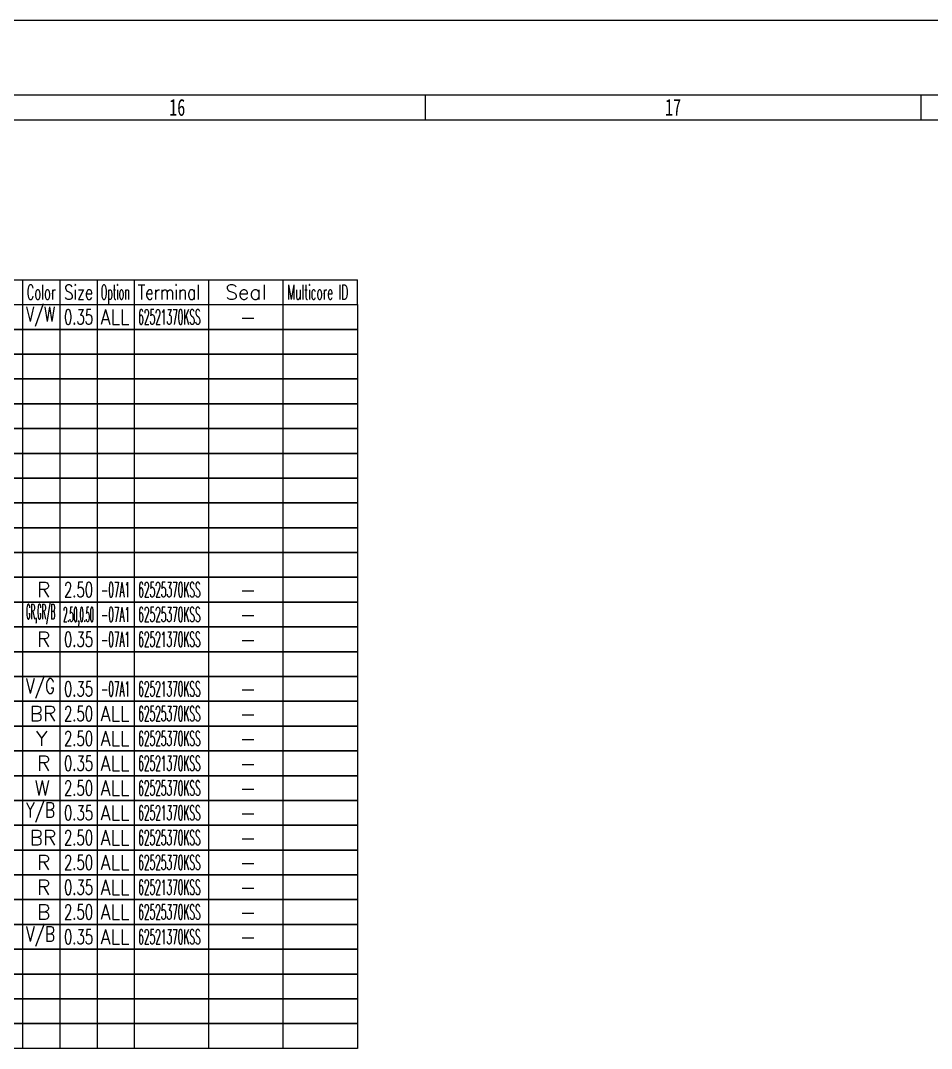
# Model space of a CAD drawing. Header units: inches. Extents: x 47316 to 59086, y 3141 to 11743.
# Drawn here: x 51786.3 to 51970, y 10091.8 to 10299.1 of the extents above; entities that cross this region are included whole.
import ezdxf

# ---------------------------------------------------------------- set-up
doc = ezdxf.new("R2010")
doc.units = ezdxf.units.IN
doc.header["$MEASUREMENT"] = 0
doc.styles.add('MtX_FangSong_GB2312', font='')
doc.styles.get("Standard").update_dxf_attribs({"font": ''})
doc.styles.get('MtX_FangSong_GB2312').set_extended_font_data('FangSong_GB2312')
doc.styles.get('Standard').set_extended_font_data('SimSun')

msp = doc.modelspace()

# ---------------------------------------------------------------- linework, layer by layer
at = {"color": 0, "lineweight": 15}
for p, q in [((57387.93, 10299.08), (50247.93, 10299.08)), ((50267.93, 10284.08), (57267.93, 10284.08)), ((51867.93, 10279.08), (51867.93, 10284.08)), ((51967.93, 10279.08), (51967.93, 10284.08)), ((50267.93, 10279.08), (57367.93, 10279.08))]:
    msp.add_line(p, q, dxfattribs=at)
at = {"color": 0, "linetype": 'Continuous', "lineweight": 15}
for p, q in [((51441.76, 10246.81), (51854.26, 10246.81)), ((51441.76, 10241.81), (51854.26, 10241.81))]:
    msp.add_line(p, q, dxfattribs=at)
at = {"color": 7, "linetype": 'Continuous', "lineweight": 15}
for p, q in [((51786.76, 10241.81), (51786.76, 10246.81)), ((51794.26, 10241.81), (51794.26, 10246.81)), ((51801.76, 10241.81), (51801.76, 10246.81)), ((51809.26, 10241.81), (51809.26, 10246.81)), ((51824.26, 10241.81), (51824.26, 10246.81)), ((51839.26, 10241.81), (51839.26, 10246.81)), ((51854.26, 10241.81), (51854.26, 10246.81))]:
    msp.add_line(p, q, dxfattribs=at)
at = {"color": 102, "linetype": 'Continuous', "lineweight": 15}
for p, q in [((51786.76, 10236.81), (51786.76, 10241.81)), ((51794.26, 10236.81), (51794.26, 10241.81)), ((51801.76, 10236.81), (51801.76, 10241.81)), ((51809.26, 10236.81), (51809.26, 10241.81)), ((51824.26, 10236.81), (51824.26, 10241.81)), ((51839.26, 10236.81), (51839.26, 10241.81)), ((51786.76, 10231.81), (51786.76, 10236.81)), ((51794.26, 10231.81), (51794.26, 10236.81)), ((51801.76, 10231.81), (51801.76, 10236.81)), ((51809.26, 10231.81), (51809.26, 10236.81)), ((51824.26, 10231.81), (51824.26, 10236.81)), ((51839.26, 10231.81), (51839.26, 10236.81)), ((51786.76, 10226.81), (51786.76, 10231.81)), ((51794.26, 10226.81), (51794.26, 10231.81)), ((51801.76, 10226.81), (51801.76, 10231.81)), ((51809.26, 10226.81), (51809.26, 10231.81)), ((51824.26, 10226.81), (51824.26, 10231.81)), ((51839.26, 10226.81), (51839.26, 10231.81)), ((51786.76, 10221.81), (51786.76, 10226.81)), ((51794.26, 10221.81), (51794.26, 10226.81)), ((51801.76, 10221.81), (51801.76, 10226.81)), ((51809.26, 10221.81), (51809.26, 10226.81)), ((51824.26, 10221.81), (51824.26, 10226.81)), ((51839.26, 10221.81), (51839.26, 10226.81)), ((51786.76, 10216.81), (51786.76, 10221.81)), ((51794.26, 10216.81), (51794.26, 10221.81)), ((51801.76, 10216.81), (51801.76, 10221.81)), ((51809.26, 10216.81), (51809.26, 10221.81)), ((51824.26, 10216.81), (51824.26, 10221.81)), ((51839.26, 10216.81), (51839.26, 10221.81)), ((51786.76, 10211.81), (51786.76, 10216.81)), ((51794.26, 10211.81), (51794.26, 10216.81)), ((51801.76, 10211.81), (51801.76, 10216.81)), ((51809.26, 10211.81), (51809.26, 10216.81)), ((51824.26, 10211.81), (51824.26, 10216.81)), ((51839.26, 10211.81), (51839.26, 10216.81)), ((51786.76, 10206.81), (51786.76, 10211.81)), ((51794.26, 10206.81), (51794.26, 10211.81)), ((51801.76, 10206.81), (51801.76, 10211.81)), ((51809.26, 10206.81), (51809.26, 10211.81)), ((51824.26, 10206.81), (51824.26, 10211.81)), ((51839.26, 10206.81), (51839.26, 10211.81)), ((51786.76, 10201.81), (51786.76, 10206.81)), ((51794.26, 10201.81), (51794.26, 10206.81)), ((51801.76, 10201.81), (51801.76, 10206.81)), ((51809.26, 10201.81), (51809.26, 10206.81)), ((51824.26, 10201.81), (51824.26, 10206.81)), ((51839.26, 10201.81), (51839.26, 10206.81)), ((51786.76, 10196.81), (51786.76, 10201.81)), ((51794.26, 10196.81), (51794.26, 10201.81)), ((51801.76, 10196.81), (51801.76, 10201.81)), ((51809.26, 10196.81), (51809.26, 10201.81)), ((51824.26, 10196.81), (51824.26, 10201.81)), ((51839.26, 10196.81), (51839.26, 10201.81)), ((51786.76, 10191.81), (51786.76, 10196.81)), ((51794.26, 10191.81), (51794.26, 10196.81)), ((51801.76, 10191.81), (51801.76, 10196.81)), ((51809.26, 10191.81), (51809.26, 10196.81)), ((51824.26, 10191.81), (51824.26, 10196.81)), ((51839.26, 10191.81), (51839.26, 10196.81)), ((51786.76, 10186.81), (51786.76, 10191.81)), ((51794.26, 10186.81), (51794.26, 10191.81)), ((51801.76, 10186.81), (51801.76, 10191.81)), ((51809.26, 10186.81), (51809.26, 10191.81)), ((51824.26, 10186.81), (51824.26, 10191.81)), ((51839.26, 10186.81), (51839.26, 10191.81)), ((51786.76, 10181.81), (51786.76, 10186.81)), ((51794.26, 10181.81), (51794.26, 10186.81)), ((51801.76, 10181.81), (51801.76, 10186.81)), ((51809.26, 10181.81), (51809.26, 10186.81)), ((51824.26, 10181.81), (51824.26, 10186.81)), ((51839.26, 10181.81), (51839.26, 10186.81)), ((51786.76, 10176.81), (51786.76, 10181.81)), ((51794.26, 10176.81), (51794.26, 10181.81)), ((51801.76, 10176.81), (51801.76, 10181.81)), ((51809.26, 10176.81), (51809.26, 10181.81)), ((51824.26, 10176.81), (51824.26, 10181.81)), ((51839.26, 10176.81), (51839.26, 10181.81)), ((51786.76, 10171.81), (51786.76, 10176.81)), ((51794.26, 10171.81), (51794.26, 10176.81)), ((51801.76, 10171.81), (51801.76, 10176.81)), ((51809.26, 10171.81), (51809.26, 10176.81)), ((51824.26, 10171.81), (51824.26, 10176.81)), ((51839.26, 10171.81), (51839.26, 10176.81)), ((51786.76, 10166.81), (51786.76, 10171.81)), ((51794.26, 10166.81), (51794.26, 10171.81)), ((51801.76, 10166.81), (51801.76, 10171.81)), ((51809.26, 10166.81), (51809.26, 10171.81)), ((51824.26, 10166.81), (51824.26, 10171.81)), ((51839.26, 10166.81), (51839.26, 10171.81)), ((51786.76, 10161.81), (51786.76, 10166.81)), ((51794.26, 10161.81), (51794.26, 10166.81)), ((51801.76, 10161.81), (51801.76, 10166.81)), ((51809.26, 10161.81), (51809.26, 10166.81)), ((51824.26, 10161.81), (51824.26, 10166.81)), ((51839.26, 10161.81), (51839.26, 10166.81)), ((51786.76, 10156.81), (51786.76, 10161.81)), ((51794.26, 10156.81), (51794.26, 10161.81)), ((51801.76, 10156.81), (51801.76, 10161.81)), ((51809.26, 10156.81), (51809.26, 10161.81)), ((51824.26, 10156.81), (51824.26, 10161.81)), ((51839.26, 10156.81), (51839.26, 10161.81)), ((51786.76, 10151.81), (51786.76, 10156.81)), ((51794.26, 10151.81), (51794.26, 10156.81)), ((51801.76, 10151.81), (51801.76, 10156.81)), ((51809.26, 10151.81), (51809.26, 10156.81)), ((51824.26, 10151.81), (51824.26, 10156.81)), ((51839.26, 10151.81), (51839.26, 10156.81)), ((51786.76, 10146.81), (51786.76, 10151.81)), ((51794.26, 10146.81), (51794.26, 10151.81)), ((51801.76, 10146.81), (51801.76, 10151.81)), ((51809.26, 10146.81), (51809.26, 10151.81)), ((51824.26, 10146.81), (51824.26, 10151.81)), ((51839.26, 10146.81), (51839.26, 10151.81)), ((51786.76, 10141.81), (51786.76, 10146.81)), ((51794.26, 10141.81), (51794.26, 10146.81)), ((51801.76, 10141.81), (51801.76, 10146.81)), ((51809.26, 10141.81), (51809.26, 10146.81)), ((51824.26, 10141.81), (51824.26, 10146.81)), ((51839.26, 10141.81), (51839.26, 10146.81)), ((51786.76, 10136.81), (51786.76, 10141.81)), ((51794.26, 10136.81), (51794.26, 10141.81)), ((51801.76, 10136.81), (51801.76, 10141.81)), ((51809.26, 10136.81), (51809.26, 10141.81)), ((51824.26, 10136.81), (51824.26, 10141.81)), ((51839.26, 10136.81), (51839.26, 10141.81)), ((51786.76, 10131.81), (51786.76, 10136.81)), ((51794.26, 10131.81), (51794.26, 10136.81)), ((51801.76, 10131.81), (51801.76, 10136.81)), ((51809.26, 10131.81), (51809.26, 10136.81)), ((51824.26, 10131.81), (51824.26, 10136.81)), ((51839.26, 10131.81), (51839.26, 10136.81)), ((51786.76, 10126.81), (51786.76, 10131.81)), ((51794.26, 10126.81), (51794.26, 10131.81)), ((51801.76, 10126.81), (51801.76, 10131.81)), ((51809.26, 10126.81), (51809.26, 10131.81)), ((51824.26, 10126.81), (51824.26, 10131.81)), ((51839.26, 10126.81), (51839.26, 10131.81)), ((51786.76, 10121.81), (51786.76, 10126.81)), ((51794.26, 10121.81), (51794.26, 10126.81)), ((51801.76, 10121.81), (51801.76, 10126.81)), ((51809.26, 10121.81), (51809.26, 10126.81)), ((51824.26, 10121.81), (51824.26, 10126.81)), ((51839.26, 10121.81), (51839.26, 10126.81)), ((51786.76, 10116.81), (51786.76, 10121.81)), ((51794.26, 10116.81), (51794.26, 10121.81)), ((51801.76, 10116.81), (51801.76, 10121.81)), ((51809.26, 10116.81), (51809.26, 10121.81)), ((51824.26, 10116.81), (51824.26, 10121.81)), ((51839.26, 10116.81), (51839.26, 10121.81)), ((51786.76, 10111.81), (51786.76, 10116.81)), ((51794.26, 10111.81), (51794.26, 10116.81)), ((51801.76, 10111.81), (51801.76, 10116.81)), ((51809.26, 10111.81), (51809.26, 10116.81)), ((51824.26, 10111.81), (51824.26, 10116.81)), ((51839.26, 10111.81), (51839.26, 10116.81)), ((51786.76, 10106.81), (51786.76, 10111.81)), ((51794.26, 10106.81), (51794.26, 10111.81)), ((51801.76, 10106.81), (51801.76, 10111.81)), ((51809.26, 10106.81), (51809.26, 10111.81)), ((51824.26, 10106.81), (51824.26, 10111.81)), ((51839.26, 10106.81), (51839.26, 10111.81)), ((51786.76, 10101.81), (51786.76, 10106.81)), ((51794.26, 10101.81), (51794.26, 10106.81)), ((51801.76, 10101.81), (51801.76, 10106.81)), ((51809.26, 10101.81), (51809.26, 10106.81)), ((51824.26, 10101.81), (51824.26, 10106.81)), ((51839.26, 10101.81), (51839.26, 10106.81)), ((51786.76, 10096.81), (51786.76, 10101.81)), ((51794.26, 10096.81), (51794.26, 10101.81)), ((51801.76, 10096.81), (51801.76, 10101.81)), ((51809.26, 10096.81), (51809.26, 10101.81)), ((51824.26, 10096.81), (51824.26, 10101.81)), ((51839.26, 10096.81), (51839.26, 10101.81)), ((51786.76, 10091.81), (51786.76, 10096.81)), ((51794.26, 10091.81), (51794.26, 10096.81)), ((51801.76, 10091.81), (51801.76, 10096.81)), ((51809.26, 10091.81), (51809.26, 10096.81)), ((51824.26, 10091.81), (51824.26, 10096.81)), ((51839.26, 10091.81), (51839.26, 10096.81))]:
    msp.add_line(p, q, dxfattribs=at)
at = {"color": 0, "linetype": 'Continuous', "lineweight": 15}
for points in [[(51771.76, 10236.81), (51771.76, 10241.81), (51854.26, 10241.81), (51854.26, 10236.81)], [(51771.76, 10231.81), (51771.76, 10236.81), (51854.26, 10236.81), (51854.26, 10231.81)], [(51771.76, 10226.81), (51771.76, 10231.81), (51854.26, 10231.81), (51854.26, 10226.81)], [(51771.76, 10221.81), (51771.76, 10226.81), (51854.26, 10226.81), (51854.26, 10221.81)], [(51771.76, 10216.81), (51771.76, 10221.81), (51854.26, 10221.81), (51854.26, 10216.81)], [(51771.76, 10211.81), (51771.76, 10216.81), (51854.26, 10216.81), (51854.26, 10211.81)], [(51771.76, 10206.81), (51771.76, 10211.81), (51854.26, 10211.81), (51854.26, 10206.81)], [(51771.76, 10201.81), (51771.76, 10206.81), (51854.26, 10206.81), (51854.26, 10201.81)], [(51771.76, 10196.81), (51771.76, 10201.81), (51854.26, 10201.81), (51854.26, 10196.81)], [(51771.76, 10191.81), (51771.76, 10196.81), (51854.26, 10196.81), (51854.26, 10191.81)], [(51771.76, 10186.81), (51771.76, 10191.81), (51854.26, 10191.81), (51854.26, 10186.81)], [(51771.76, 10181.81), (51771.76, 10186.81), (51854.26, 10186.81), (51854.26, 10181.81)], [(51771.76, 10176.81), (51771.76, 10181.81), (51854.26, 10181.81), (51854.26, 10176.81)], [(51771.76, 10171.81), (51771.76, 10176.81), (51854.26, 10176.81), (51854.26, 10171.81)], [(51771.76, 10166.81), (51771.76, 10171.81), (51854.26, 10171.81), (51854.26, 10166.81)], [(51771.76, 10161.81), (51771.76, 10166.81), (51854.26, 10166.81), (51854.26, 10161.81)], [(51771.76, 10156.81), (51771.76, 10161.81), (51854.26, 10161.81), (51854.26, 10156.81)], [(51771.76, 10151.81), (51771.76, 10156.81), (51854.26, 10156.81), (51854.26, 10151.81)], [(51771.76, 10146.81), (51771.76, 10151.81), (51854.26, 10151.81), (51854.26, 10146.81)], [(51771.76, 10141.81), (51771.76, 10146.81), (51854.26, 10146.81), (51854.26, 10141.81)], [(51771.76, 10136.81), (51771.76, 10141.81), (51854.26, 10141.81), (51854.26, 10136.81)], [(51771.76, 10131.81), (51771.76, 10136.81), (51854.26, 10136.81), (51854.26, 10131.81)], [(51771.76, 10126.81), (51771.76, 10131.81), (51854.26, 10131.81), (51854.26, 10126.81)], [(51771.76, 10121.81), (51771.76, 10126.81), (51854.26, 10126.81), (51854.26, 10121.81)], [(51771.76, 10116.81), (51771.76, 10121.81), (51854.26, 10121.81), (51854.26, 10116.81)], [(51771.76, 10111.81), (51771.76, 10116.81), (51854.26, 10116.81), (51854.26, 10111.81)], [(51771.76, 10106.81), (51771.76, 10111.81), (51854.26, 10111.81), (51854.26, 10106.81)], [(51771.76, 10101.81), (51771.76, 10106.81), (51854.26, 10106.81), (51854.26, 10101.81)], [(51771.76, 10096.81), (51771.76, 10101.81), (51854.26, 10101.81), (51854.26, 10096.81)], [(51771.76, 10091.81), (51771.76, 10096.81), (51854.26, 10096.81), (51854.26, 10091.81)]]:
    msp.add_lwpolyline(points, close=True, dxfattribs=at)

# ---------------------------------------------------------------- texts
at = {"color": 0, "lineweight": 15, "style": 'MtX_FangSong_GB2312', "width": 0.7}
for s, p in [('16', (51816.26, 10279.88)), ('17', (51916.26, 10279.88))]:
    msp.add_text(s, height=3.4, dxfattribs=at).set_placement(p)
at = {"color": 7, "linetype": 'Continuous', "lineweight": 15, "char_height": 3, "attachment_point": 1}
for s, insert, width in [('\\Fromans.shx;\\W0.5687500000;\\T1.0000000000;\\o\\lColor', (51787.51, 10245.81), 6.5), ('\\Fromans.shx;\\W0.7222222222;\\T1.0000000000;\\o\\lSize', (51795.07, 10245.81), 6.5), ('\\Fromans.shx;\\W0.4595959596;\\T1.0000000000;\\o\\lOption', (51802.46, 10245.81), 6.5), ('\\Fromans.shx;\\W0.7480916031;\\T1.0000000000;\\o\\lTerminal', (51809.87, 10245.81), 14), ('\\Fromans.shx;\\W1.0000000000;\\T1.0000000000;\\o\\lSeal', (51827.55, 10245.81), 9.2857), ('\\Fromans.shx;\\W0.5185185185;\\T1.0000000000;\\o\\lMulticore ID', (51840.06, 10245.81), 14)]:
    msp.add_mtext(s, dxfattribs=dict(at, insert=insert, width=width))
at = {"color": 140, "linetype": 'Continuous', "lineweight": 15, "char_height": 3, "attachment_point": 1}
for s, insert, width in [('\\Fromans.shx;\\W0.7109375000;\\T1.0000000000;\\o\\lV/W', (51787.36, 10241.38), 6.5), ('\\Fromans.shx;\\W0.8750000000;\\T1.0000000000;\\o\\lALL', (51802.39, 10240.81), 6.5), ('\\Fromans.shx;\\W1.0000000000;\\T1.0000000000;\\o\\l-', (51830.48, 10240.81), 3.7143), ('\\Fromans.shx;\\W1.0000000000;\\T1.0000000000;\\o\\lR', (51789.58, 10185.81), 3), ('\\Fromans.shx;\\W0.4375000000;\\T1.0000000000;\\o\\l-07A1', (51802.51, 10185.81), 6.5), ('\\Fromans.shx;\\W1.0000000000;\\T1.0000000000;\\o\\l-', (51830.48, 10185.81), 3.7143), ('\\Fromans.shx;\\W0.3321167883;\\T1.0000000000;\\o\\lGR,GR/B', (51787.4, 10181.38), 6.5), ('\\Fromans.shx;\\W0.4375000000;\\T1.0000000000;\\o\\l-07A1', (51802.51, 10180.81), 6.5), ('\\Fromans.shx;\\W1.0000000000;\\T1.0000000000;\\o\\l-', (51830.48, 10180.81), 3.7143), ('\\Fromans.shx;\\W1.0000000000;\\T1.0000000000;\\o\\lR', (51789.58, 10175.81), 3), ('\\Fromans.shx;\\W0.4375000000;\\T1.0000000000;\\o\\l-07A1', (51802.51, 10175.81), 6.5), ('\\Fromans.shx;\\W1.0000000000;\\T1.0000000000;\\o\\l-', (51830.48, 10175.81), 3.7143), ('\\Fromans.shx;\\W0.7459016393;\\T1.0000000000;\\o\\lV/G', (51787.37, 10166.38), 6.5), ('\\Fromans.shx;\\W0.4375000000;\\T1.0000000000;\\o\\l-07A1', (51802.51, 10165.81), 6.5), ('\\Fromans.shx;\\W1.0000000000;\\T1.0000000000;\\o\\l-', (51830.48, 10165.81), 3.7143), ('\\Fromans.shx;\\W1.0000000000;\\T1.0000000000;\\o\\lBR', (51788.08, 10160.81), 6), ('\\Fromans.shx;\\W0.8750000000;\\T1.0000000000;\\o\\lALL', (51802.39, 10160.81), 6.5), ('\\Fromans.shx;\\W1.0000000000;\\T1.0000000000;\\o\\l-', (51830.48, 10160.81), 3.7143), ('\\Fromans.shx;\\W1.0000000000;\\T1.0000000000;\\o\\lY', (51789.37, 10155.81), 2.5714), ('\\Fromans.shx;\\W0.8750000000;\\T1.0000000000;\\o\\lALL', (51802.39, 10155.81), 6.5), ('\\Fromans.shx;\\W1.0000000000;\\T1.0000000000;\\o\\l-', (51830.48, 10155.81), 3.7143), ('\\Fromans.shx;\\W1.0000000000;\\T1.0000000000;\\o\\lR', (51789.58, 10150.81), 3), ('\\Fromans.shx;\\W0.8750000000;\\T1.0000000000;\\o\\lALL', (51802.39, 10150.81), 6.5), ('\\Fromans.shx;\\W1.0000000000;\\T1.0000000000;\\o\\l-', (51830.48, 10150.81), 3.7143), ('\\Fromans.shx;\\W1.0000000000;\\T1.0000000000;\\o\\lW', (51789.08, 10145.81), 3.4286), ('\\Fromans.shx;\\W0.8750000000;\\T1.0000000000;\\o\\lALL', (51802.39, 10145.81), 6.5), ('\\Fromans.shx;\\W1.0000000000;\\T1.0000000000;\\o\\l-', (51830.48, 10145.81), 3.7143), ('\\Fromans.shx;\\W0.7459016393;\\T1.0000000000;\\o\\lY/B', (51787.37, 10141.38), 6.5), ('\\Fromans.shx;\\W0.8750000000;\\T1.0000000000;\\o\\lALL', (51802.39, 10140.81), 6.5), ('\\Fromans.shx;\\W1.0000000000;\\T1.0000000000;\\o\\l-', (51830.48, 10140.81), 3.7143), ('\\Fromans.shx;\\W1.0000000000;\\T1.0000000000;\\o\\lBR', (51788.08, 10135.81), 6), ('\\Fromans.shx;\\W0.8750000000;\\T1.0000000000;\\o\\lALL', (51802.39, 10135.81), 6.5), ('\\Fromans.shx;\\W1.0000000000;\\T1.0000000000;\\o\\l-', (51830.48, 10135.81), 3.7143), ('\\Fromans.shx;\\W1.0000000000;\\T1.0000000000;\\o\\lR', (51789.58, 10130.81), 3), ('\\Fromans.shx;\\W0.8750000000;\\T1.0000000000;\\o\\lALL', (51802.39, 10130.81), 6.5), ('\\Fromans.shx;\\W1.0000000000;\\T1.0000000000;\\o\\l-', (51830.48, 10130.81), 3.7143), ('\\Fromans.shx;\\W1.0000000000;\\T1.0000000000;\\o\\lR', (51789.58, 10125.81), 3), ('\\Fromans.shx;\\W0.8750000000;\\T1.0000000000;\\o\\lALL', (51802.39, 10125.81), 6.5), ('\\Fromans.shx;\\W1.0000000000;\\T1.0000000000;\\o\\l-', (51830.48, 10125.81), 3.7143), ('\\Fromans.shx;\\W1.0000000000;\\T1.0000000000;\\o\\lB', (51789.58, 10120.81), 3), ('\\Fromans.shx;\\W0.8750000000;\\T1.0000000000;\\o\\lALL', (51802.39, 10120.81), 6.5), ('\\Fromans.shx;\\W1.0000000000;\\T1.0000000000;\\o\\l-', (51830.48, 10120.81), 3.7143), ('\\Fromans.shx;\\W0.7459016393;\\T1.0000000000;\\o\\lV/B', (51787.37, 10116.38), 6.5), ('\\Fromans.shx;\\W0.8750000000;\\T1.0000000000;\\o\\lALL', (51802.39, 10115.81), 6.5), ('\\Fromans.shx;\\W1.0000000000;\\T1.0000000000;\\o\\l-', (51830.48, 10115.81), 3.7143)]:
    msp.add_mtext(s, dxfattribs=dict(at, insert=insert, width=width))
at = {"color": 21, "linetype": 'Continuous', "lineweight": 15, "char_height": 3, "attachment_point": 1}
for s, insert, width in [('\\Fromans.shx;\\W0.6500000000;\\T1.0000000000;\\o\\l0.35', (51795.04, 10240.81), 6.5), ('\\Fromans.shx;\\W0.4434389140;\\T1.0000000000;\\o\\l62521370KSS', (51810.01, 10240.81), 14), ('\\Fromans.shx;\\W0.6500000000;\\T1.0000000000;\\o\\l2.50', (51795.04, 10185.81), 6.5), ('\\Fromans.shx;\\W0.4434389140;\\T1.0000000000;\\o\\l62525370KSS', (51810.01, 10185.81), 14), ('\\Fromans.shx;\\W0.3033333333;\\T1.0000000000;\\o\\l2.50,0.50', (51794.89, 10180.81), 6.5), ('\\Fromans.shx;\\W0.4434389140;\\T1.0000000000;\\o\\l62525370KSS', (51810.01, 10180.81), 14), ('\\Fromans.shx;\\W0.6500000000;\\T1.0000000000;\\o\\l0.35', (51795.04, 10175.81), 6.5), ('\\Fromans.shx;\\W0.4434389140;\\T1.0000000000;\\o\\l62521370KSS', (51810.01, 10175.81), 14), ('\\Fromans.shx;\\W0.6500000000;\\T1.0000000000;\\o\\l0.35', (51795.04, 10165.81), 6.5), ('\\Fromans.shx;\\W0.4434389140;\\T1.0000000000;\\o\\l62521370KSS', (51810.01, 10165.81), 14), ('\\Fromans.shx;\\W0.6500000000;\\T1.0000000000;\\o\\l2.50', (51795.04, 10160.81), 6.5), ('\\Fromans.shx;\\W0.4434389140;\\T1.0000000000;\\o\\l62525370KSS', (51810.01, 10160.81), 14), ('\\Fromans.shx;\\W0.6500000000;\\T1.0000000000;\\o\\l2.50', (51795.04, 10155.81), 6.5), ('\\Fromans.shx;\\W0.4434389140;\\T1.0000000000;\\o\\l62525370KSS', (51810.01, 10155.81), 14), ('\\Fromans.shx;\\W0.6500000000;\\T1.0000000000;\\o\\l0.35', (51795.04, 10150.81), 6.5), ('\\Fromans.shx;\\W0.4434389140;\\T1.0000000000;\\o\\l62521370KSS', (51810.01, 10150.81), 14), ('\\Fromans.shx;\\W0.6500000000;\\T1.0000000000;\\o\\l2.50', (51795.04, 10145.81), 6.5), ('\\Fromans.shx;\\W0.4434389140;\\T1.0000000000;\\o\\l62525370KSS', (51810.01, 10145.81), 14), ('\\Fromans.shx;\\W0.6500000000;\\T1.0000000000;\\o\\l0.35', (51795.04, 10140.81), 6.5), ('\\Fromans.shx;\\W0.4434389140;\\T1.0000000000;\\o\\l62521370KSS', (51810.01, 10140.81), 14), ('\\Fromans.shx;\\W0.6500000000;\\T1.0000000000;\\o\\l2.50', (51795.04, 10135.81), 6.5), ('\\Fromans.shx;\\W0.4434389140;\\T1.0000000000;\\o\\l62525370KSS', (51810.01, 10135.81), 14), ('\\Fromans.shx;\\W0.6500000000;\\T1.0000000000;\\o\\l2.50', (51795.04, 10130.81), 6.5), ('\\Fromans.shx;\\W0.4434389140;\\T1.0000000000;\\o\\l62525370KSS', (51810.01, 10130.81), 14), ('\\Fromans.shx;\\W0.6500000000;\\T1.0000000000;\\o\\l0.35', (51795.04, 10125.81), 6.5), ('\\Fromans.shx;\\W0.4434389140;\\T1.0000000000;\\o\\l62521370KSS', (51810.01, 10125.81), 14), ('\\Fromans.shx;\\W0.6500000000;\\T1.0000000000;\\o\\l2.50', (51795.04, 10120.81), 6.5), ('\\Fromans.shx;\\W0.4434389140;\\T1.0000000000;\\o\\l62525370KSS', (51810.01, 10120.81), 14), ('\\Fromans.shx;\\W0.6500000000;\\T1.0000000000;\\o\\l0.35', (51795.04, 10115.81), 6.5), ('\\Fromans.shx;\\W0.4434389140;\\T1.0000000000;\\o\\l62521370KSS', (51810.01, 10115.81), 14)]:
    msp.add_mtext(s, dxfattribs=dict(at, insert=insert, width=width))

doc.saveas('drawing.dxf')
